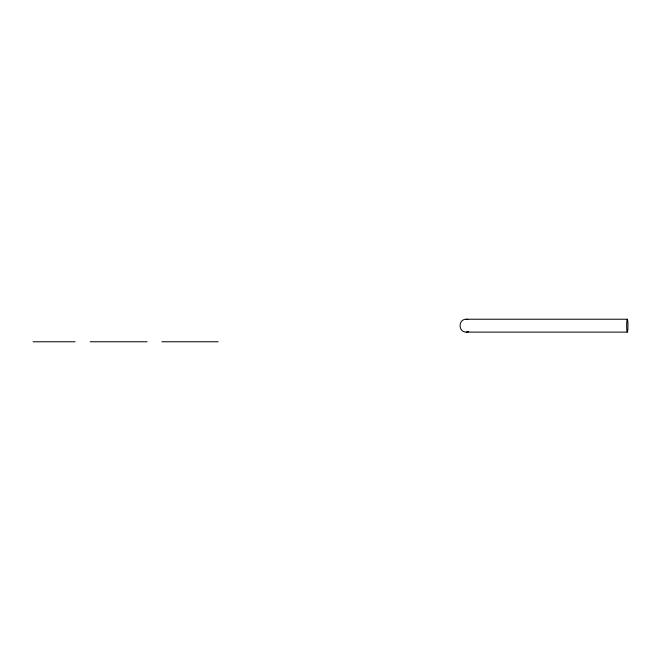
<?xml version="1.0" encoding="UTF-8"?>
<svg xmlns="http://www.w3.org/2000/svg" width="661" height="661" viewBox="0 0 661 661"><rect width="100%" height="100%" fill="white"/><g stroke="black" fill="none" stroke-linecap="round" stroke-linejoin="round"><path stroke-width="0.99" d="M627.306 319.23A6.445 0.644 -90 0 0 626.752 328.889A6.445 0.644 -90 0 0 627.867 328.889A6.445 0.644 -90 0 0 627.306 319.23L466.278 319.23C458.048 319.032 458.048 332.301 466.278 332.111L627.306 332.111M466.278 332.111L468.649 331.657M33.058 341.77L75.04 341.77M90.169 341.77L147.031 341.77M161.846 341.77L218.138 341.77M466.278 319.23L467.864 319.527"/></g></svg>
